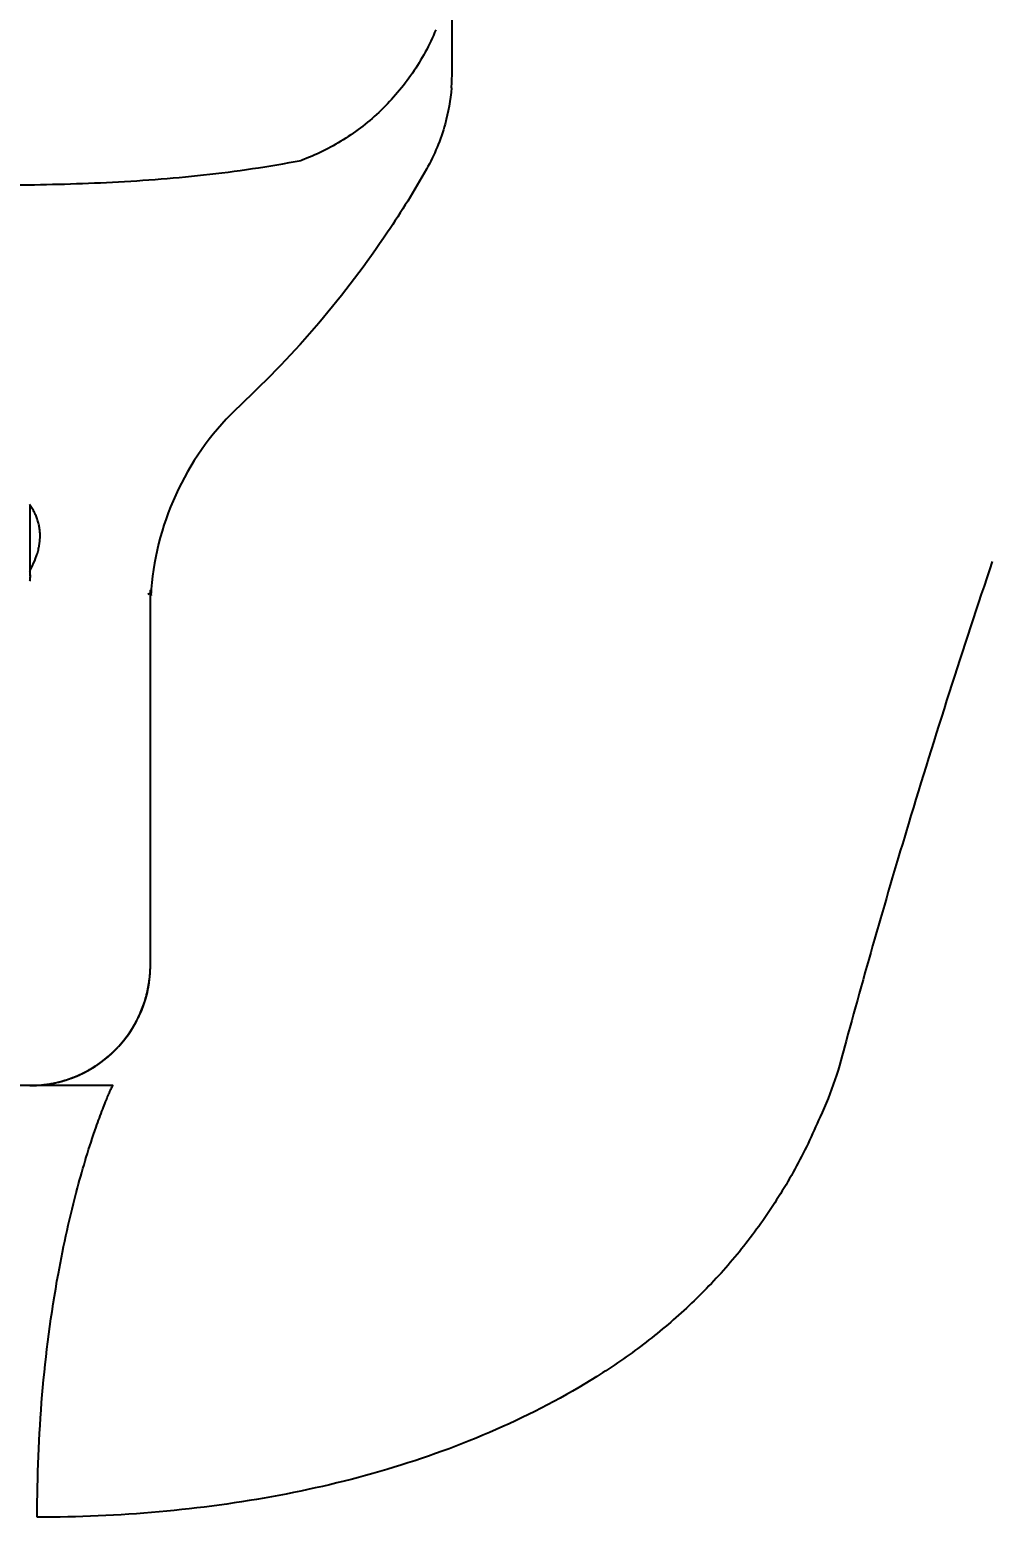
# Model space of a CAD drawing. Extents: x 38931 to 39525, y 15845 to 16265.
# Drawn here: x 39370.76 to 39394.69, y 15950.99 to 15987.97 of the extents above; entities that cross this region are included whole.
import ezdxf

# ---------------------------------------------------------------- set-up
doc = ezdxf.new("R2010")
doc.units = 0
doc.header["$LTSCALE"] = 7
doc.header["$MEASUREMENT"] = 0
doc.layers.get('Defpoints').update_dxf_attribs({"linetype": 'CONTINUOUS'})
for name, color, linetype in [('DIM', 2, 'CONTINUOUS'), ('DWG', 7, 'CONTINUOUS'), ('Make2D 표시선', 7, 'CONTINUOUS'), ('PRT0001-SHAPE', 7, 'CONTINUOUS')]:
    doc.layers.add(name, color=color, linetype=linetype)
doc.styles.add('GHS', font='romans', dxfattribs={"bigfont": 'ghs'})
doc.dimstyles.new('DIM_WS01', dxfattribs={"dimtxt": 3.5, "dimasz": 3, "dimexe": 1, "dimexo": 1, "dimgap": 1, "dimtad": 1, "dimdec": 4, "dimzin": 9, "dimdsep": 46, "dimtxsty": 'GHS', "dimcen": -2, "dimclrd": 256, "dimclre": 256, "dimclrt": 256, "dimadec": 4, "dimazin": 2, "dimtfac": 1, "dimtdec": 4, "dimtix": 1, "dimtmove": 0, "dimatfit": 1, "dimfxl": 1, "dimtolj": 1, "dimtzin": 0, "dimlwd": -1, "dimlwe": -1, "dimarcsym": 0})

# ---------------------------------------------------------------- blocks, each defined once
blk = doc.blocks.new('*D6')
at = {"layer": 'Defpoints', "color": 0, "transparency": 16777216}
for p in [(39358.756, 16042.826), (39470.388, 16042.826), (39428.999, 15960.724)]:
    blk.add_point(p, dxfattribs=at)
at = {"layer": 'DIM', "transparency": 16777216}
for p, q in [((39359.756, 16042.826), (39471.388, 16042.826)), ((39470.388, 15963.724), (39470.388, 16039.826)), ((39429.999, 15960.724), (39471.388, 15960.724))]:
    blk.add_line(p, q, dxfattribs=at)
for points in [[(39469.888, 16039.826), (39470.888, 16039.826), (39470.388, 16042.826)], [(39469.888, 15963.724), (39470.888, 15963.724), (39470.388, 15960.724)]]:
    blk.add_solid(points, dxfattribs=at)
at = {"layer": 'DIM', "transparency": 16777216, "insert": (39466.721, 16001.775), "char_height": 3.5, "attachment_point": 5, "rotation": 90, "style": 'GHS'}
blk.add_mtext('\\A1;(82.1)', dxfattribs=at)

msp = doc.modelspace()

# ---------------------------------------------------------------- linework, layer by layer
at = {"layer": 'DWG', "linetype": 'Continuous'}
for p, q in [((39381.25612, 15986.90803), (39381.25611, 15988.73066)), ((39373.75641, 15973.94902), (39373.75686, 15974.00542)), ((39373.75686, 15974.00542), (39373.75736, 15974.03914)), ((39373.75609, 15964.72013), (39373.75641, 15973.94902)), ((39373.76841, 15973.92289), (39373.76738, 15973.9052)), ((39373.77344, 15973.92259), (39373.77271, 15973.90489)), ((39373.75547, 15964.72032), (39373.75606, 15964.72013)), ((39370.8042, 15961.72088), (39370.81298, 15961.72104)), ((39370.81616, 15961.7211), (39370.82715, 15961.72133)), ((39370.82715, 15961.72133), (39370.84093, 15961.72169)), ((39370.84093, 15961.72169), (39370.85862, 15961.72236)), ((39370.87975, 15961.72303), (39370.90231, 15961.7242)), ((39370.93565, 15961.72584), (39370.95757, 15961.72723)), ((39370.94816, 15961.72682), (39370.98549, 15961.72924)), ((39370.98003, 15961.72905), (39371.02101, 15961.73216)), ((39371.01297, 15961.73172), (39371.02982, 15961.73322))]:
    msp.add_line(p, q, dxfattribs=at)
for points in [[(39373.7551, 15964.63529), (39373.75618, 15964.68991), (39373.75634, 15964.72014)], [(39371.02101, 15961.73216), (39371.06657, 15961.73653), (39371.12554, 15961.74322), (39371.19691, 15961.75288), (39371.28197, 15961.76667), (39371.37695, 15961.78501), (39371.47865, 15961.8082), (39371.58592, 15961.83673), (39371.69663, 15961.87075), (39371.81013, 15961.91067), (39371.92543, 15961.95673), (39372.04118, 15962.00878), (39372.15569, 15962.06623), (39372.26894, 15962.12917), (39372.38038, 15962.19743), (39372.48993, 15962.27113), (39372.59738, 15962.3504), (39372.70235, 15962.43529), (39372.80447, 15962.52587), (39372.90333, 15962.62226), (39372.99857, 15962.72448), (39373.08996, 15962.83243), (39373.17722, 15962.94598), (39373.26006, 15963.06498), (39373.33809, 15963.18927), (39373.41094, 15963.31873), (39373.47812, 15963.45311), (39373.53913, 15963.59234), (39373.5934, 15963.73621), (39373.64062, 15963.88464), (39373.68052, 15964.03747), (39373.71275, 15964.19451), (39373.73693, 15964.35542), (39373.75261, 15964.51981), (39373.75924, 15964.68733)], [(39373.66189, 15963.9739), (39373.67364, 15964.02138), (39373.6847, 15964.06945), (39373.69507, 15964.11811), (39373.70471, 15964.16732), (39373.7136, 15964.21711), (39373.72172, 15964.26746), (39373.72906, 15964.31837), (39373.73558, 15964.36984), (39373.74127, 15964.42187)], [(39373.74609, 15964.47443), (39373.75003, 15964.52753), (39373.75304, 15964.58116)], [(39373.51099, 15963.53272), (39373.52855, 15963.57407), (39373.5456, 15963.61603), (39373.56214, 15963.65861), (39373.57814, 15963.7018), (39373.59358, 15963.74562), (39373.60845, 15963.79005)], [(39373.62274, 15963.83509), (39373.63642, 15963.88075), (39373.64947, 15963.92702)], [(39373.37623, 15963.26061), (39373.3966, 15963.29764), (39373.41663, 15963.33528), (39373.43631, 15963.37353)], [(39373.4556, 15963.4124), (39373.47449, 15963.45189), (39373.49297, 15963.492)], [(39372.96833, 15962.69419), (39372.99239, 15962.72087), (39373.01634, 15962.74808), (39373.04017, 15962.77583), (39373.06387, 15962.80414), (39373.08744, 15962.833), (39373.11086, 15962.86242), (39373.13412, 15962.8924), (39373.15722, 15962.92296), (39373.18015, 15962.95409), (39373.20288, 15962.9858)], [(39373.22541, 15963.01809), (39373.24772, 15963.05096), (39373.2698, 15963.08442), (39373.29164, 15963.11847)], [(39373.31322, 15963.15311), (39373.33452, 15963.18835), (39373.35553, 15963.22418)], [(39372.77223, 15962.499), (39372.79705, 15962.5217), (39372.82179, 15962.54487), (39372.84644, 15962.56852)], [(39372.87102, 15962.59264), (39372.89549, 15962.61727), (39372.91987, 15962.64239), (39372.94415, 15962.66803)], [(39372.22083, 15962.10325), (39372.24544, 15962.11722), (39372.27017, 15962.13155), (39372.29498, 15962.14624), (39372.31988, 15962.16131)], [(39372.34486, 15962.17674), (39372.36991, 15962.19255), (39372.39501, 15962.20874), (39372.42016, 15962.22531)], [(39372.44536, 15962.24226), (39372.47058, 15962.2596), (39372.49583, 15962.27734), (39372.52108, 15962.29546)], [(39372.54634, 15962.31398), (39372.57159, 15962.3329), (39372.59683, 15962.35222), (39372.62203, 15962.37194), (39372.6472, 15962.39207), (39372.67232, 15962.41261), (39372.69739, 15962.43356), (39372.7224, 15962.45493), (39372.74735, 15962.47674)], [(39371.17204, 15961.74971), (39371.19059, 15961.75237), (39371.20929, 15961.75516), (39371.22814, 15961.7581)], [(39371.24713, 15961.76118), (39371.26627, 15961.76441), (39371.28553, 15961.76779), (39371.30493, 15961.77133)], [(39371.34409, 15961.77886), (39371.36385, 15961.78287), (39371.38372, 15961.78703), (39371.4037, 15961.79136)], [(39371.44396, 15961.80052), (39371.46423, 15961.80535), (39371.48459, 15961.81035), (39371.50504, 15961.81553), (39371.52556, 15961.82088)], [(39371.54616, 15961.82641), (39371.56684, 15961.83212), (39371.58761, 15961.83801), (39371.60846, 15961.84409), (39371.62941, 15961.85037)], [(39371.65047, 15961.85685), (39371.67162, 15961.86354), (39371.6929, 15961.87043), (39371.71428, 15961.87755), (39371.73579, 15961.88489)], [(39371.75743, 15961.89246), (39371.7792, 15961.90027), (39371.8011, 15961.90833), (39371.82315, 15961.91664), (39371.84533, 15961.92522)], [(39371.86767, 15961.93406), (39371.89016, 15961.94318), (39371.91281, 15961.95258), (39371.93561, 15961.96227), (39371.95857, 15961.97226)], [(39371.98169, 15961.98255), (39372.00497, 15961.99315), (39372.02839, 15962.00406), (39372.05197, 15962.01529), (39372.07568, 15962.02684)], [(39372.09954, 15962.03873), (39372.12354, 15962.05094), (39372.14767, 15962.0635), (39372.17193, 15962.0764), (39372.19632, 15962.08965)], [(39370.85862, 15961.72236), (39370.87296, 15961.7229), (39370.88751, 15961.72351)], [(39370.90231, 15961.7242), (39370.91734, 15961.72498), (39370.93262, 15961.72585)], [(39371.04691, 15961.73484), (39371.06421, 15961.73659), (39371.08173, 15961.73845)], [(39371.09944, 15961.74044), (39371.11734, 15961.74256), (39371.13541, 15961.74481), (39371.15364, 15961.7472)]]:
    msp.add_lwpolyline(points, dxfattribs=at)
for centre, radius, start, end in [((39376.47627, 15986.90542), 4.77985, 355.38106, 0.022243), ((39380.74821, 15973.50963), 6.99203, 132.919926, 175.468975), ((39380.69107, 15973.90594), 6.93493, 178.891327, 179.856781), ((39380.77019, 15973.50707), 7.01411, 175.646461, 176.60134), ((39380.77685, 15973.50658), 7.0208, 175.462609, 175.646594), ((39370.75532, 15964.72066), 3.00012, 303.628556, 359.994471), ((39370.7546, 15964.72239), 3.00194, 297.89502, 303.312859), ((39370.76122, 15964.71195), 2.98958, 303.316762, 303.625293), ((39370.756, 15964.71894), 2.99823, 270.011556, 297.697058), ((39370.76038, 15964.71404), 2.99234, 285.103262, 295.377619), ((39370.75272, 15964.72585), 3.00588, 297.691299, 297.895892)]:
    msp.add_arc(centre, radius, start, end, dxfattribs=at)
for points, knots in [([(39380.85051, 15987.96814), (39380.69595, 15987.58983), (39380.30658, 15986.86865), (39379.51982, 15985.941), (39378.58007, 15985.20188), (39377.87013, 15984.85413), (39377.50626, 15984.72025)], [0, 0, 0, 0, 0.25603843, 0.50893448, 0.75708927, 1, 1, 1, 1]), ([(39381.2406, 15986.5205), (39381.21605, 15986.2175), (39381.0921, 15985.51662), (39380.81766, 15984.85515), (39380.61912, 15984.50389)], [0, 0, 0, 0, 0.42968952, 1, 1, 1, 1]), ([(39358.75611, 15984.1967), (39360.27792, 15984.1967), (39363.33632, 15984.16184), (39367.17663, 15984.10586), (39370.29033, 15984.09931), (39372.67511, 15984.15243), (39375.09026, 15984.33027), (39376.70065, 15984.56673), (39377.50369, 15984.72072)], [0, 0, 0, 0, 0.24306235, 0.4885017, 0.61343622, 0.74037178, 0.8694026, 1, 1, 1, 1]), ([(39380.61947, 15984.50381), (39380.31873, 15983.96827), (39379.00743, 15981.83933), (39377.3637, 15979.91724), (39375.98679, 15978.62996)], [0, 0, 0, 0, 0.24576664, 1, 1, 1, 1]), ([(39373.7561, 15973.93072), (39373.7561, 15973.93634), (39373.7558, 15973.94829), (39373.73697, 15973.95322), (39373.71742, 15973.94186), (39373.70259, 15973.93263), (39373.69382, 15973.92635)], [0, 0, 0, 0, 0.20450432, 0.35473483, 0.60707002, 1, 1, 1, 1])]:
    msp.add_open_spline(points, degree=3, knots=knots, dxfattribs=at)
at = {"layer": 'Make2D 표시선'}
msp.add_line((39370.76317, 15974.38526), (39370.76317, 15976.14926), dxfattribs=at)
for points in [[(39370.76317, 15974.52787), (39370.79455, 15974.58571), (39370.82438, 15974.64438), (39370.85251, 15974.70386), (39370.87883, 15974.76414), (39370.90321, 15974.8252), (39370.92551, 15974.88704), (39370.93584, 15974.91824), (39370.9456, 15974.94963), (39370.95479, 15974.9812), (39370.96337, 15975.01296), (39370.97054, 15975.04154), (39370.97719, 15975.07025), (39370.98333, 15975.09909), (39370.98894, 15975.12804), (39370.994, 15975.15708), (39370.99851, 15975.18622), (39371.00244, 15975.21543), (39371.00579, 15975.2447), (39371.00854, 15975.27402), (39371.01068, 15975.30339), (39371.0122, 15975.33278), (39371.01308, 15975.36219), (39371.01331, 15975.39161), (39371.01288, 15975.42102), (39371.01177, 15975.45041), (39371.00997, 15975.47977), (39371.00762, 15975.50751), (39371.00465, 15975.53521), (39371.00107, 15975.56284), (39370.99686, 15975.5904), (39370.99206, 15975.61786), (39370.98664, 15975.64521), (39370.98064, 15975.67244), (39370.97404, 15975.69954), (39370.96685, 15975.72649), (39370.95909, 15975.75328), (39370.95074, 15975.7799), (39370.94183, 15975.80632), (39370.93236, 15975.83254), (39370.92232, 15975.85855), (39370.91173, 15975.88432), (39370.9006, 15975.90985), (39370.88809, 15975.93687), (39370.87497, 15975.9636), (39370.86127, 15975.99003), (39370.84701, 15976.01617), (39370.83221, 15976.04201), (39370.81688, 15976.06756), (39370.80105, 15976.09281), (39370.78473, 15976.11776), (39370.76794, 15976.14241), (39370.75071, 15976.16677)], [(39370.75398, 15974.50161), (39370.75678, 15974.48299), (39370.75908, 15974.46406), (39370.76087, 15974.44483), (39370.76215, 15974.42528), (39370.76291, 15974.40542), (39370.76317, 15974.38526), (39370.76291, 15974.3648), (39370.76215, 15974.34407), (39370.76087, 15974.32306), (39370.75908, 15974.30178), (39370.75678, 15974.28023), (39370.75398, 15974.25841)]]:
    msp.add_lwpolyline(points, dxfattribs=at)
at = {"layer": 'PRT0001-SHAPE', "color": 7, "linetype": 'Continuous'}
msp.add_line((39372.81597, 15961.72039), (39344.76371, 15961.72039), dxfattribs=at)
for centre, radius, start, end in [((39588.3892, 15909.22778), 204.48329, 161.3127299, 163.230396), ((39588.81313, 15909.01067), 204.9518, 163.2064759, 164.7765248)]:
    msp.add_arc(centre, radius, start, end, dxfattribs=at)
for points, knots in [([(39391.05347, 15962.82781), (39390.97299, 15962.50291), (39390.79273, 15961.86053), (39390.54527, 15961.23996), (39390.40431, 15960.93978)], [0, 0, 0, 0, 0.50231336, 1, 1, 1, 1]), ([(39372.40677, 15960.68761), (39372.45941, 15960.83788), (39372.53531, 15961.04596), (39372.63715, 15961.3048), (39372.6941, 15961.44489), (39372.7494, 15961.5729), (39372.77098, 15961.6248), (39372.82634, 15961.7421), (39372.81582, 15961.72039)], [0, 0, 0, 0, 0.42984888, 0.60134511, 0.74309657, 0.85448545, 0.93487376, 1, 1, 1, 1]), ([(39370.94118, 15950.98799), (39370.94107, 15953.01431), (39371.16071, 15955.78279), (39371.86936, 15958.98926), (39372.23317, 15960.19203), (39372.40677, 15960.68761)], [0, 0, 0, 0, 0.61750601, 0.83997896, 1, 1, 1, 1]), ([(39390.40458, 15960.93965), (39390.30808, 15960.71884), (39390.11224, 15960.28047), (39389.78531, 15959.64103), (39389.42565, 15959.02471), (39388.91027, 15958.23518), (39388.19332, 15957.30626), (39387.22559, 15956.29098), (39386.16264, 15955.37697), (39384.62849, 15954.29137), (39382.5234, 15953.17533), (39379.80992, 15952.16843), (39376.94065, 15951.47738), (39373.96763, 15951.07587), (39371.95317, 15950.98839), (39370.94119, 15950.98833)], [0, 0, 0, 0, 0.03120399, 0.06215239, 0.09294204, 0.12355994, 0.184195, 0.24457597, 0.30487315, 0.36542819, 0.4876202, 0.61209504, 0.73931054, 0.86896344, 1, 1, 1, 1])]:
    msp.add_open_spline(points, degree=3, knots=knots, dxfattribs=at)

# ---------------------------------------------------------------- dimensions: what is measured, and where the dimension line sits
at = {"layer": 'DIM'}
dim = msp.add_linear_dim(base=(39470.38806, 16042.82568), p1=(39428.99875, 15960.72408), p2=(39358.75612, 16042.82568), angle=90, text='(82.1)', dimstyle='DIM_WS01', dxfattribs=at)
dim.commit()
dim.dimension.update_dxf_attribs({"geometry": '*D6', "text_midpoint": (39466.7214, 16001.77488)})

doc.saveas('drawing.dxf')
